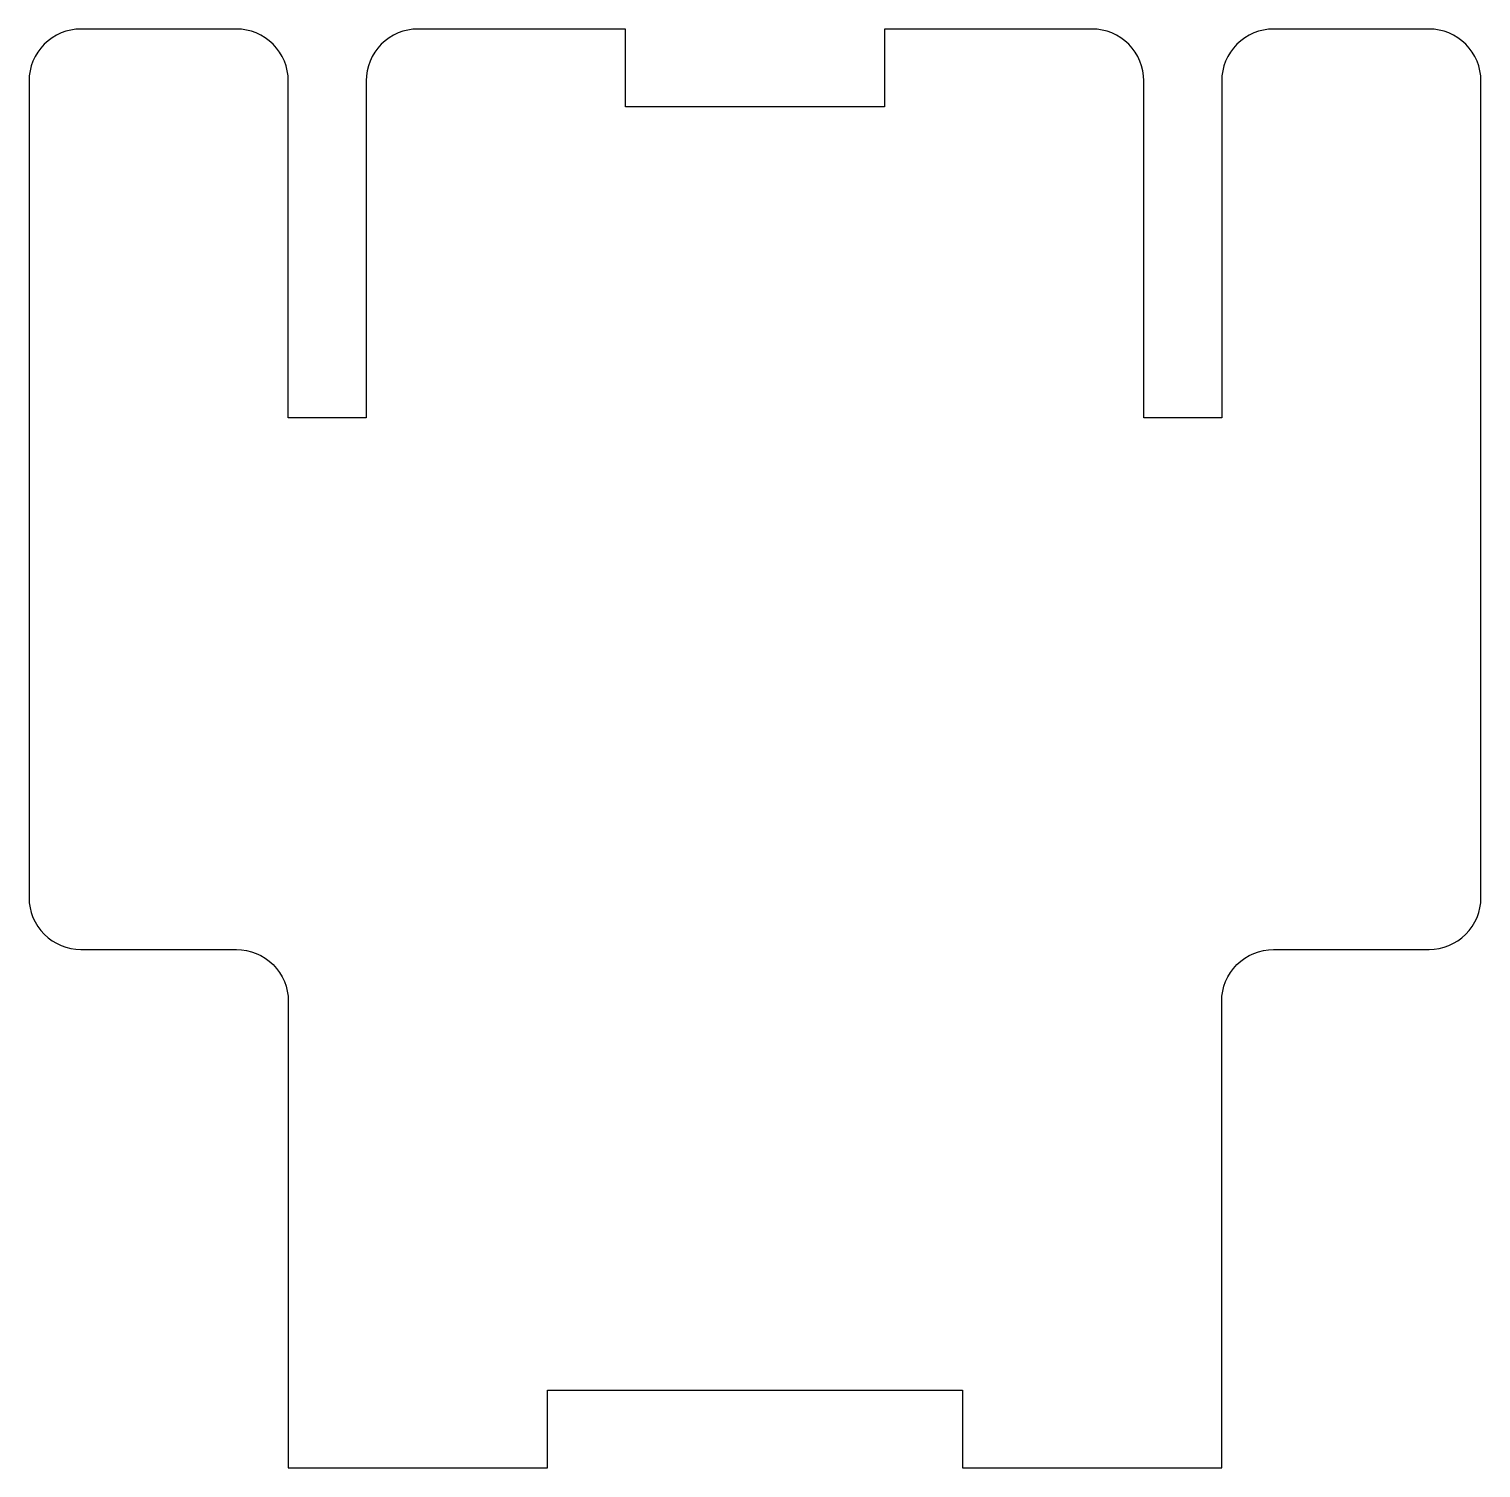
# Model space of a CAD drawing. Header units: millimetres. Extents: x -10 to 46, y 0 to 55.5.
import ezdxf

# ---------------------------------------------------------------- set-up
doc = ezdxf.new("R2010")
doc.units = ezdxf.units.MM

msp = doc.modelspace()

# ---------------------------------------------------------------- linework, layer by layer
msp.add_lwpolyline([(26, 3), (26, 0), (36, 0), (36, 18, -0.414214), (38, 20), (44, 20, 0.414214), (46, 22), (46, 53.5, 0.414214), (44, 55.5), (38, 55.5, 0.414214), (36, 53.5), (36, 40.5), (33, 40.5), (33, 53.5, 0.414214), (31, 55.5), (23, 55.5), (23, 52.5), (13, 52.5), (13, 55.5), (5, 55.5, 0.414214), (3, 53.5), (3, 40.5), (0, 40.5), (0, 53.5, 0.414214), (-2, 55.5), (-8, 55.5, 0.414214), (-10, 53.5), (-10, 22, 0.414214), (-8, 20), (-2, 20, -0.414214), (0, 18), (0, 0), (10, 0), (10, 3)], format="xyb", close=True)

doc.saveas('drawing.dxf')
